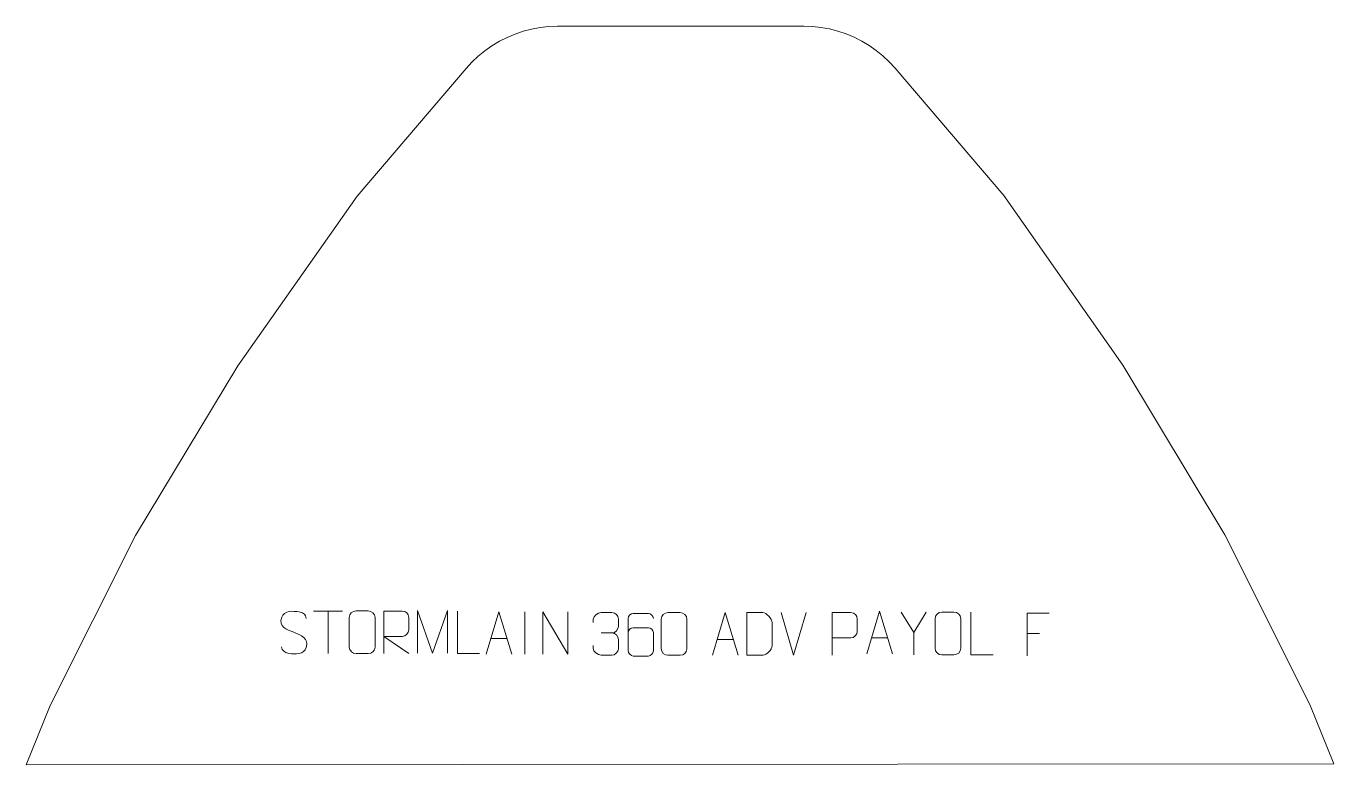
# Model space of a CAD drawing. Header units: millimetres. Extents: x -381 to 385, y 895 to 1328.
import ezdxf

# ---------------------------------------------------------------- set-up
doc = ezdxf.new("R2010")
doc.units = ezdxf.units.MM
doc.header["$MEASUREMENT"] = 0
doc.layers.add('layer 1', color=7, linetype='Continuous')

msp = doc.modelspace()

# ---------------------------------------------------------------- linework, layer by layer
at = {"layer": 'layer 1', "color": 242, "lineweight": 9}
msp.add_open_spline([(-69.9986, 1327.8106), (-69.9986, 1327.8106), (74.3477, 1327.9063), (74.3477, 1327.9063), (74.3477, 1327.9063), (74.3477, 1327.9063), (79.4149, 1327.7274), (79.4149, 1327.7274), (79.4149, 1327.7274), (79.4149, 1327.7274), (84.4543, 1327.1848), (84.4543, 1327.1848), (84.4543, 1327.1848), (84.4543, 1327.1848), (89.4412, 1326.2801), (89.4412, 1326.2801), (89.4412, 1326.2801), (89.4412, 1326.2801), (94.3508, 1325.02), (94.3508, 1325.02), (94.3508, 1325.02), (94.3508, 1325.02), (99.1547, 1323.4096), (99.1547, 1323.4096), (99.1547, 1323.4096), (99.1547, 1323.4096), (103.8292, 1321.4583), (103.8292, 1321.4583), (103.8292, 1321.4583), (103.8292, 1321.4583), (108.3504, 1319.1755), (108.3504, 1319.1755), (108.3504, 1319.1755), (108.3504, 1319.1755), (112.6945, 1316.5733), (112.6945, 1316.5733), (112.6945, 1316.5733), (112.6945, 1316.5733), (116.8379, 1313.6658), (116.8379, 1313.6658), (116.8379, 1313.6658), (116.8379, 1313.6658), (120.7604, 1310.4658), (120.7604, 1310.4658), (120.7604, 1310.4658), (120.7604, 1310.4658), (124.4411, 1306.9935), (124.4411, 1306.9935), (124.4411, 1306.9935), (124.4411, 1306.9935), (127.8609, 1303.2646), (127.8609, 1303.2646), (127.8609, 1303.2646), (127.8609, 1303.2646), (191.5269, 1228.5917), (191.5269, 1228.5917), (191.5269, 1228.5917), (191.5269, 1228.5917), (261.3031, 1129.198), (261.3031, 1129.198), (261.3031, 1129.198), (261.3031, 1129.198), (321.1391, 1029.7498), (321.1391, 1029.7498), (321.1391, 1029.7498), (321.1391, 1029.7498), (371.0273, 930.2467), (371.0273, 930.2467), (371.0273, 930.2467), (371.0273, 930.2467), (385.0019, 895.4059), (385.0019, 895.4059), (385.0019, 895.4059), (385.0019, 895.4059), (-381.3079, 894.8978), (-381.3079, 894.8978), (-381.3079, 894.8978), (-381.3079, 894.8978), (-367.2809, 929.7565), (-367.2809, 929.7565), (-367.2809, 929.7565), (-367.2809, 929.7565), (-317.2423, 1029.327), (-317.2423, 1029.327), (-317.2423, 1029.327), (-317.2423, 1029.327), (-257.2558, 1128.8551), (-257.2558, 1128.8551), (-257.2558, 1128.8551), (-257.2558, 1128.8551), (-187.3281, 1228.3412), (-187.3281, 1228.3412), (-187.3281, 1228.3412), (-187.3281, 1228.3412), (-123.5497, 1303.0985), (-123.5497, 1303.0985), (-123.5497, 1303.0985), (-123.5497, 1303.0985), (-120.1236, 1306.8316), (-120.1236, 1306.8316), (-120.1236, 1306.8316), (-120.1236, 1306.8316), (-116.4388, 1310.3092), (-116.4388, 1310.3092), (-116.4388, 1310.3092), (-116.4388, 1310.3092), (-112.5109, 1313.5131), (-112.5109, 1313.5131), (-112.5109, 1313.5131), (-112.5109, 1313.5131), (-108.3624, 1316.4269), (-108.3624, 1316.4269), (-108.3624, 1316.4269), (-108.3624, 1316.4269), (-104.0147, 1319.0347), (-104.0147, 1319.0347), (-104.0147, 1319.0347), (-104.0147, 1319.0347), (-99.4905, 1321.3235), (-99.4905, 1321.3235), (-99.4905, 1321.3235), (-99.4905, 1321.3235), (-94.8127, 1323.281), (-94.8127, 1323.281), (-94.8127, 1323.281), (-94.8127, 1323.281), (-90.0056, 1324.8981), (-90.0056, 1324.8981), (-90.0056, 1324.8981), (-90.0056, 1324.8981), (-85.0955, 1326.1644), (-85.0955, 1326.1644), (-85.0955, 1326.1644), (-85.0955, 1326.1644), (-80.1073, 1327.0753), (-80.1073, 1327.0753), (-80.1073, 1327.0753), (-80.1073, 1327.0753), (-75.0655, 1327.6255), (-75.0655, 1327.6255), (-75.0655, 1327.6255), (-75.0655, 1327.6255), (-69.9986, 1327.8106), (-69.9986, 1327.8106)], degree=3, knots=[0, 0, 0, 0, 0.02702703, 0.02702703, 0.02702703, 0.02702703, 0.05405405, 0.05405405, 0.05405405, 0.05405405, 0.08108108, 0.08108108, 0.08108108, 0.08108108, 0.10810811, 0.10810811, 0.10810811, 0.10810811, 0.13513514, 0.13513514, 0.13513514, 0.13513514, 0.16216216, 0.16216216, 0.16216216, 0.16216216, 0.18918919, 0.18918919, 0.18918919, 0.18918919, 0.21621622, 0.21621622, 0.21621622, 0.21621622, 0.24324324, 0.24324324, 0.24324324, 0.24324324, 0.27027027, 0.27027027, 0.27027027, 0.27027027, 0.2972973, 0.2972973, 0.2972973, 0.2972973, 0.32432432, 0.32432432, 0.32432432, 0.32432432, 0.35135135, 0.35135135, 0.35135135, 0.35135135, 0.37837838, 0.37837838, 0.37837838, 0.37837838, 0.40540541, 0.40540541, 0.40540541, 0.40540541, 0.43243243, 0.43243243, 0.43243243, 0.43243243, 0.45945946, 0.45945946, 0.45945946, 0.45945946, 0.48648649, 0.48648649, 0.48648649, 0.48648649, 0.51351351, 0.51351351, 0.51351351, 0.51351351, 0.54054054, 0.54054054, 0.54054054, 0.54054054, 0.56756757, 0.56756757, 0.56756757, 0.56756757, 0.59459459, 0.59459459, 0.59459459, 0.59459459, 0.62162162, 0.62162162, 0.62162162, 0.62162162, 0.64864865, 0.64864865, 0.64864865, 0.64864865, 0.67567568, 0.67567568, 0.67567568, 0.67567568, 0.7027027, 0.7027027, 0.7027027, 0.7027027, 0.72972973, 0.72972973, 0.72972973, 0.72972973, 0.75675676, 0.75675676, 0.75675676, 0.75675676, 0.78378378, 0.78378378, 0.78378378, 0.78378378, 0.81081081, 0.81081081, 0.81081081, 0.81081081, 0.83783784, 0.83783784, 0.83783784, 0.83783784, 0.86486486, 0.86486486, 0.86486486, 0.86486486, 0.89189189, 0.89189189, 0.89189189, 0.89189189, 0.91891892, 0.91891892, 0.91891892, 0.91891892, 0.94594595, 0.94594595, 0.94594595, 0.94594595, 1, 1, 1, 1], dxfattribs=at)
at = {"layer": 'layer 1', "color": 250, "lineweight": 9}
for points, knots in [([(-224.412, 972.597), (-228.6603, 974.0674), (-233.5684, 975.8632), (-231.5633, 981.3835), (-231.5633, 981.3835), (-230.0598, 985.5234), (-224.8462, 985.1349), (-221.2426, 984.5338), (-221.2426, 984.5338), (-218.382, 984.0566), (-217.5173, 982.8434), (-217.2067, 980.7593)], [0, 0, 0, 0, 0.25, 0.25, 0.25, 0.25, 0.5, 0.5, 0.5, 0.5, 1, 1, 1, 1]), ([(-187.9927, 985.0962), (-185.6266, 985.0962), (-183.2601, 985.0962), (-180.8936, 985.0962), (-180.8936, 985.0962), (-178.9131, 985.1318), (-176.8871, 983.6375), (-176.86, 981.1954), (-176.86, 981.1954), (-176.8604, 975.438), (-176.8604, 969.6802), (-176.86, 963.922), (-176.86, 963.922), (-177.0021, 961.5944), (-178.7085, 960.1121), (-180.8936, 960.1013), (-180.8936, 960.1013), (-183.266, 960.1017), (-185.6384, 960.1017), (-188.0104, 960.1013), (-188.0104, 960.1013), (-189.9689, 959.9957), (-191.9753, 961.8836), (-191.9639, 963.9046), (-191.9639, 963.9046), (-191.9635, 969.6852), (-191.9635, 975.4655), (-191.9639, 981.2453), (-191.9639, 981.2453), (-191.9596, 983.3873), (-190.1825, 985.1098), (-187.9927, 985.0962)], [0, 0, 0, 0, 0.11111111, 0.11111111, 0.11111111, 0.11111111, 0.22222222, 0.22222222, 0.22222222, 0.22222222, 0.33333333, 0.33333333, 0.33333333, 0.33333333, 0.44444444, 0.44444444, 0.44444444, 0.44444444, 0.55555556, 0.55555556, 0.55555556, 0.55555556, 0.66666667, 0.66666667, 0.66666667, 0.66666667, 0.77777778, 0.77777778, 0.77777778, 0.77777778, 1, 1, 1, 1]), ([(-171.744, 960.1202), (-171.744, 960.1202), (-171.744, 985.0737), (-171.744, 985.0737), (-171.744, 985.0737), (-168.1492, 985.0737), (-164.5537, 985.0737), (-160.9585, 985.0737), (-160.9585, 985.0737), (-158.6332, 985.036), (-157.0759, 983.546), (-157.08, 981.1796), (-157.08, 981.1796), (-157.0804, 979.1441), (-157.0804, 976.0847), (-157.08, 974.0487), (-157.08, 974.0487), (-157.0865, 972.1732), (-158.8988, 970.2314), (-160.9083, 970.2123), (-160.9083, 970.2123), (-160.9083, 970.2123), (-171.744, 970.2123), (-171.744, 970.2123), (-171.744, 970.2123), (-171.744, 970.2123), (-157.0893, 960.1202), (-157.0893, 960.1202)], [0, 0, 0, 0, 0.125, 0.125, 0.125, 0.125, 0.25, 0.25, 0.25, 0.25, 0.375, 0.375, 0.375, 0.375, 0.5, 0.5, 0.5, 0.5, 0.625, 0.625, 0.625, 0.625, 0.75, 0.75, 0.75, 0.75, 1, 1, 1, 1]), ([(-152.0447, 960.3814), (-152.0447, 960.3814), (-152.0447, 985.3393), (-152.0447, 985.3393), (-152.0447, 985.3393), (-152.0447, 985.3393), (-143.1196, 960.3814), (-143.1196, 960.3814), (-143.1196, 960.3814), (-143.1196, 960.3814), (-134.3597, 985.3388), (-134.3597, 985.3388), (-134.3597, 985.3388), (-134.3597, 985.3388), (-134.3597, 960.3814), (-134.3597, 960.3814)], [0, 0, 0, 0, 0.2, 0.2, 0.2, 0.2, 0.4, 0.4, 0.4, 0.4, 0.6, 0.6, 0.6, 0.6, 1, 1, 1, 1]), ([(-115.6309, 960.1201), (-115.6309, 960.1201), (-128.58, 960.1201), (-128.58, 960.1201), (-128.58, 960.1201), (-128.58, 960.1201), (-128.58, 985.0737), (-128.58, 985.0737)], [0, 0, 0, 0, 0.33333333, 0.33333333, 0.33333333, 0.33333333, 1, 1, 1, 1]), ([(-111.6466, 959.716), (-111.6466, 959.716), (-104.2756, 984.6695), (-104.2756, 984.6695), (-104.2756, 984.6695), (-104.2756, 984.6695), (-96.7057, 959.716), (-96.7057, 959.716)], [0, 0, 0, 0, 0.33333333, 0.33333333, 0.33333333, 0.33333333, 1, 1, 1, 1]), ([(-78.5036, 959.716), (-78.5036, 959.716), (-78.5036, 984.6695), (-78.5036, 984.6695), (-78.5036, 984.6695), (-78.5036, 984.6695), (-63.8488, 959.716), (-63.8488, 959.716), (-63.8488, 959.716), (-63.8488, 959.716), (-63.8488, 984.6695), (-63.8488, 984.6695)], [0, 0, 0, 0, 0.25, 0.25, 0.25, 0.25, 0.5, 0.5, 0.5, 0.5, 1, 1, 1, 1]), ([(-48.9841, 978.4379), (-48.9841, 978.4379), (-48.9841, 980.2951), (-48.9841, 980.2951), (-48.9841, 980.2951), (-48.9984, 982.037), (-46.3339, 984.1551), (-44.2748, 984.1324), (-44.2748, 984.1324), (-42.2107, 984.1324), (-40.1467, 984.1324), (-38.083, 984.1324), (-38.083, 984.1324), (-35.8885, 984.1412), (-34.2902, 982.2944), (-34.2458, 980.3823), (-34.2458, 980.3823), (-34.2462, 978.9472), (-34.2462, 977.5121), (-34.2458, 976.0766), (-34.2458, 976.0766), (-34.2944, 974.4231), (-35.897, 972.1931), (-38.0953, 972.2031), (-38.0953, 972.2031), (-35.8916, 972.1919), (-34.2836, 970.3887), (-34.2296, 968.3292), (-34.2296, 968.3292), (-34.23, 966.5445), (-34.23, 964.7598), (-34.2296, 962.9747), (-34.2296, 962.9747), (-34.2195, 960.9133), (-36.2744, 959.1502), (-38.0953, 959.1583), (-38.0953, 959.1583), (-40.1606, 959.1586), (-42.2258, 959.1586), (-44.2914, 959.1583), (-44.2914, 959.1583), (-46.46, 959.1698), (-48.991, 961.57), (-49.0096, 963.0318), (-49.0096, 963.0318), (-49.0096, 963.0318), (-49.0096, 964.9404), (-49.0096, 964.9404)], [0, 0, 0, 0, 0.07692308, 0.07692308, 0.07692308, 0.07692308, 0.15384615, 0.15384615, 0.15384615, 0.15384615, 0.23076923, 0.23076923, 0.23076923, 0.23076923, 0.30769231, 0.30769231, 0.30769231, 0.30769231, 0.38461538, 0.38461538, 0.38461538, 0.38461538, 0.46153846, 0.46153846, 0.46153846, 0.46153846, 0.53846154, 0.53846154, 0.53846154, 0.53846154, 0.61538462, 0.61538462, 0.61538462, 0.61538462, 0.69230769, 0.69230769, 0.69230769, 0.69230769, 0.76923077, 0.76923077, 0.76923077, 0.76923077, 0.84615385, 0.84615385, 0.84615385, 0.84615385, 1, 1, 1, 1]), ([(-13.7463, 980.7334), (-13.7704, 982.0729), (-15.1266, 983.7261), (-16.6985, 983.6918), (-16.6985, 983.6918), (-19.6833, 983.6915), (-22.6685, 983.6915), (-25.6539, 983.6918), (-25.6539, 983.6918), (-26.873, 983.7067), (-28.6012, 982.2691), (-28.6062, 980.7334), (-28.6062, 980.7334), (-28.6059, 974.3729), (-28.6059, 968.0121), (-28.6062, 961.6514), (-28.6062, 961.6514), (-28.6015, 960.4885), (-26.873, 958.7174), (-25.6539, 958.693), (-25.6539, 958.693), (-22.6685, 958.6933), (-19.6833, 958.6933), (-16.6985, 958.693), (-16.6985, 958.693), (-15.4204, 958.7368), (-13.7507, 960.3513), (-13.7463, 961.6514), (-13.7463, 961.6514), (-13.7463, 965.2347), (-13.7463, 968.8178), (-13.7463, 972.4005), (-13.7463, 972.4005), (-13.7848, 973.8787), (-15.3675, 975.3116), (-16.6985, 975.3096), (-16.6985, 975.3096), (-19.6833, 975.3099), (-22.6685, 975.3099), (-25.6539, 975.3096), (-25.6539, 975.3096), (-26.9834, 975.3146), (-28.6264, 973.8073), (-28.5847, 972.3788)], [0, 0, 0, 0, 0.08333333, 0.08333333, 0.08333333, 0.08333333, 0.16666667, 0.16666667, 0.16666667, 0.16666667, 0.25, 0.25, 0.25, 0.25, 0.33333333, 0.33333333, 0.33333333, 0.33333333, 0.41666667, 0.41666667, 0.41666667, 0.41666667, 0.5, 0.5, 0.5, 0.5, 0.58333333, 0.58333333, 0.58333333, 0.58333333, 0.66666667, 0.66666667, 0.66666667, 0.66666667, 0.75, 0.75, 0.75, 0.75, 0.83333333, 0.83333333, 0.83333333, 0.83333333, 1, 1, 1, 1]), ([(-5.2004, 984.1447), (-2.8343, 984.1447), (-0.4678, 984.1447), (1.8987, 984.1447), (1.8987, 984.1447), (3.8792, 984.1803), (5.9052, 982.686), (5.9323, 980.2439), (5.9323, 980.2439), (5.9319, 974.4865), (5.9319, 968.7287), (5.9323, 962.9705), (5.9323, 962.9705), (5.7902, 960.6429), (4.0838, 959.1606), (1.8987, 959.1498), (1.8987, 959.1498), (-0.4737, 959.1502), (-2.8461, 959.1502), (-5.2181, 959.1498), (-5.2181, 959.1498), (-7.1766, 959.0442), (-9.183, 960.9321), (-9.1716, 962.9531), (-9.1716, 962.9531), (-9.1712, 968.7337), (-9.1712, 974.514), (-9.1716, 980.2938), (-9.1716, 980.2938), (-9.1673, 982.4358), (-7.3902, 984.1583), (-5.2004, 984.1447)], [0, 0, 0, 0, 0.11111111, 0.11111111, 0.11111111, 0.11111111, 0.22222222, 0.22222222, 0.22222222, 0.22222222, 0.33333333, 0.33333333, 0.33333333, 0.33333333, 0.44444444, 0.44444444, 0.44444444, 0.44444444, 0.55555556, 0.55555556, 0.55555556, 0.55555556, 0.66666667, 0.66666667, 0.66666667, 0.66666667, 0.77777778, 0.77777778, 0.77777778, 0.77777778, 1, 1, 1, 1]), ([(20.9099, 959.1687), (20.9099, 959.1687), (28.2809, 984.1222), (28.2809, 984.1222), (28.2809, 984.1222), (28.2809, 984.1222), (35.8508, 959.1687), (35.8508, 959.1687)], [0, 0, 0, 0, 0.33333333, 0.33333333, 0.33333333, 0.33333333, 1, 1, 1, 1]), ([(40.988, 959.1968), (43.3198, 959.1972), (48.27, 959.1732), (50.6015, 959.1729), (50.6015, 959.1729), (52.5265, 959.0675), (55.8451, 962.6091), (55.8339, 964.6264), (55.8339, 964.6264), (55.8335, 970.3965), (55.8335, 972.5662), (55.8339, 978.3355), (55.8339, 978.3355), (55.8296, 980.4736), (52.4551, 984.1337), (50.3027, 984.1202), (50.3027, 984.1202), (47.977, 984.1202), (43.2527, 984.1202), (40.9266, 984.1202), (40.9266, 984.1202), (40.927, 978.3733), (40.9883, 964.9441), (40.988, 959.1968)], [0, 0, 0, 0, 0.14285714, 0.14285714, 0.14285714, 0.14285714, 0.28571429, 0.28571429, 0.28571429, 0.28571429, 0.42857143, 0.42857143, 0.42857143, 0.42857143, 0.57142857, 0.57142857, 0.57142857, 0.57142857, 0.71428571, 0.71428571, 0.71428571, 0.71428571, 1, 1, 1, 1]), ([(91.0482, 959.1686), (91.0482, 959.1686), (91.0482, 984.1222), (91.0482, 984.1222), (91.0482, 984.1222), (94.6432, 984.1222), (98.2385, 984.1222), (101.8339, 984.1222), (101.8339, 984.1222), (104.1591, 984.0843), (105.7165, 982.5942), (105.7123, 980.2281), (105.7123, 980.2281), (105.7119, 978.1924), (105.7119, 975.1331), (105.7123, 973.0971), (105.7123, 973.0971), (105.7058, 971.2217), (103.8936, 969.2798), (101.884, 969.2607), (101.884, 969.2607), (101.884, 969.2607), (91.0482, 969.2607), (91.0482, 969.2607)], [0, 0, 0, 0, 0.14285714, 0.14285714, 0.14285714, 0.14285714, 0.28571429, 0.28571429, 0.28571429, 0.28571429, 0.42857143, 0.42857143, 0.42857143, 0.42857143, 0.57142857, 0.57142857, 0.57142857, 0.57142857, 0.71428571, 0.71428571, 0.71428571, 0.71428571, 1, 1, 1, 1]), ([(111.375, 960.0113), (111.375, 960.0113), (118.746, 984.9648), (118.746, 984.9648), (118.746, 984.9648), (118.746, 984.9648), (126.3159, 960.0113), (126.3159, 960.0113)], [0, 0, 0, 0, 0.33333333, 0.33333333, 0.33333333, 0.33333333, 1, 1, 1, 1]), ([(146.1678, 984.3867), (146.1678, 984.3867), (138.8454, 972.488), (138.8454, 972.488), (138.8454, 972.488), (138.8454, 972.488), (138.8461, 959.4331), (138.8461, 959.4331)], [0, 0, 0, 0, 0.33333333, 0.33333333, 0.33333333, 0.33333333, 1, 1, 1, 1]), ([(155.2654, 984.4092), (157.6315, 984.4092), (159.998, 984.4092), (162.3645, 984.4092), (162.3645, 984.4092), (164.345, 984.4448), (166.371, 982.9505), (166.3981, 980.5084), (166.3981, 980.5084), (166.3977, 974.751), (166.3977, 968.9932), (166.3981, 963.235), (166.3981, 963.235), (166.256, 960.9074), (164.5496, 959.4251), (162.3645, 959.4143), (162.3645, 959.4143), (159.9921, 959.4147), (157.6197, 959.4147), (155.2477, 959.4143), (155.2477, 959.4143), (153.2892, 959.3087), (151.2828, 961.1966), (151.2942, 963.2176), (151.2942, 963.2176), (151.2946, 968.9982), (151.2946, 974.7785), (151.2942, 980.5583), (151.2942, 980.5583), (151.2985, 982.7003), (153.0756, 984.4228), (155.2654, 984.4092)], [0, 0, 0, 0, 0.11111111, 0.11111111, 0.11111111, 0.11111111, 0.22222222, 0.22222222, 0.22222222, 0.22222222, 0.33333333, 0.33333333, 0.33333333, 0.33333333, 0.44444444, 0.44444444, 0.44444444, 0.44444444, 0.55555556, 0.55555556, 0.55555556, 0.55555556, 0.66666667, 0.66666667, 0.66666667, 0.66666667, 0.77777778, 0.77777778, 0.77777778, 0.77777778, 1, 1, 1, 1]), ([(185.3206, 959.4331), (185.3206, 959.4331), (172.3715, 959.4331), (172.3715, 959.4331), (172.3715, 959.4331), (172.3715, 959.4331), (172.3715, 984.3867), (172.3715, 984.3867)], [0, 0, 0, 0, 0.33333333, 0.33333333, 0.33333333, 0.33333333, 1, 1, 1, 1]), ([(218.1359, 983.7896), (218.1359, 983.7896), (205.2619, 983.7896), (205.2619, 983.7896), (205.2619, 983.7896), (205.2619, 983.7896), (205.2619, 958.836), (205.2619, 958.836)], [0, 0, 0, 0, 0.33333333, 0.33333333, 0.33333333, 0.33333333, 1, 1, 1, 1]), ([(-224.412, 972.5969), (-220.3934, 970.9502), (-215.3639, 969.0619), (-217.1979, 963.7016), (-217.1979, 963.7016), (-218.6577, 959.4352), (-223.5685, 959.6919), (-227.2946, 960.2466), (-227.2946, 960.2466), (-230.0446, 960.6564), (-231.2655, 961.8699), (-231.6435, 963.9821)], [0, 0, 0, 0, 0.25, 0.25, 0.25, 0.25, 0.5, 0.5, 0.5, 0.5, 1, 1, 1, 1])]:
    msp.add_open_spline(points, degree=3, knots=knots, dxfattribs=at)
for points in [[(-212.9056, 985.0502), (-212.9056, 985.0502), (-195.9184, 985.0502), (-195.9184, 985.0502)], [(-204.4118, 960.1202), (-204.4118, 960.1202), (-204.4118, 985.0737), (-204.4118, 985.0737)], [(-89.1762, 984.6798), (-89.1762, 984.6798), (-89.1762, 959.7057), (-89.1762, 959.7057)], [(68.3803, 959.1686), (68.3803, 959.1686), (61.0585, 984.1222), (61.0585, 984.1222)], [(75.7022, 984.1222), (75.7022, 984.1222), (68.3804, 959.1686), (68.3804, 959.1686)], [(138.8454, 972.488), (138.8454, 972.488), (131.5245, 984.3867), (131.5245, 984.3867)], [(-108.924, 968.9654), (-108.924, 968.9654), (-99.4283, 968.9654), (-99.4283, 968.9654)], [(-44.2744, 972.1927), (-44.2744, 972.1927), (-38.078, 972.1927), (-38.078, 972.1927)], [(23.6325, 968.4181), (23.6325, 968.4181), (33.1282, 968.4181), (33.1282, 968.4181)], [(114.0976, 969.2607), (114.0976, 969.2607), (123.5933, 969.2607), (123.5933, 969.2607)], [(205.2619, 971.9099), (205.2619, 971.9099), (212.43, 971.9099), (212.43, 971.9099)]]:
    msp.add_open_spline(points, degree=3, dxfattribs=at)

doc.saveas('drawing.dxf')
